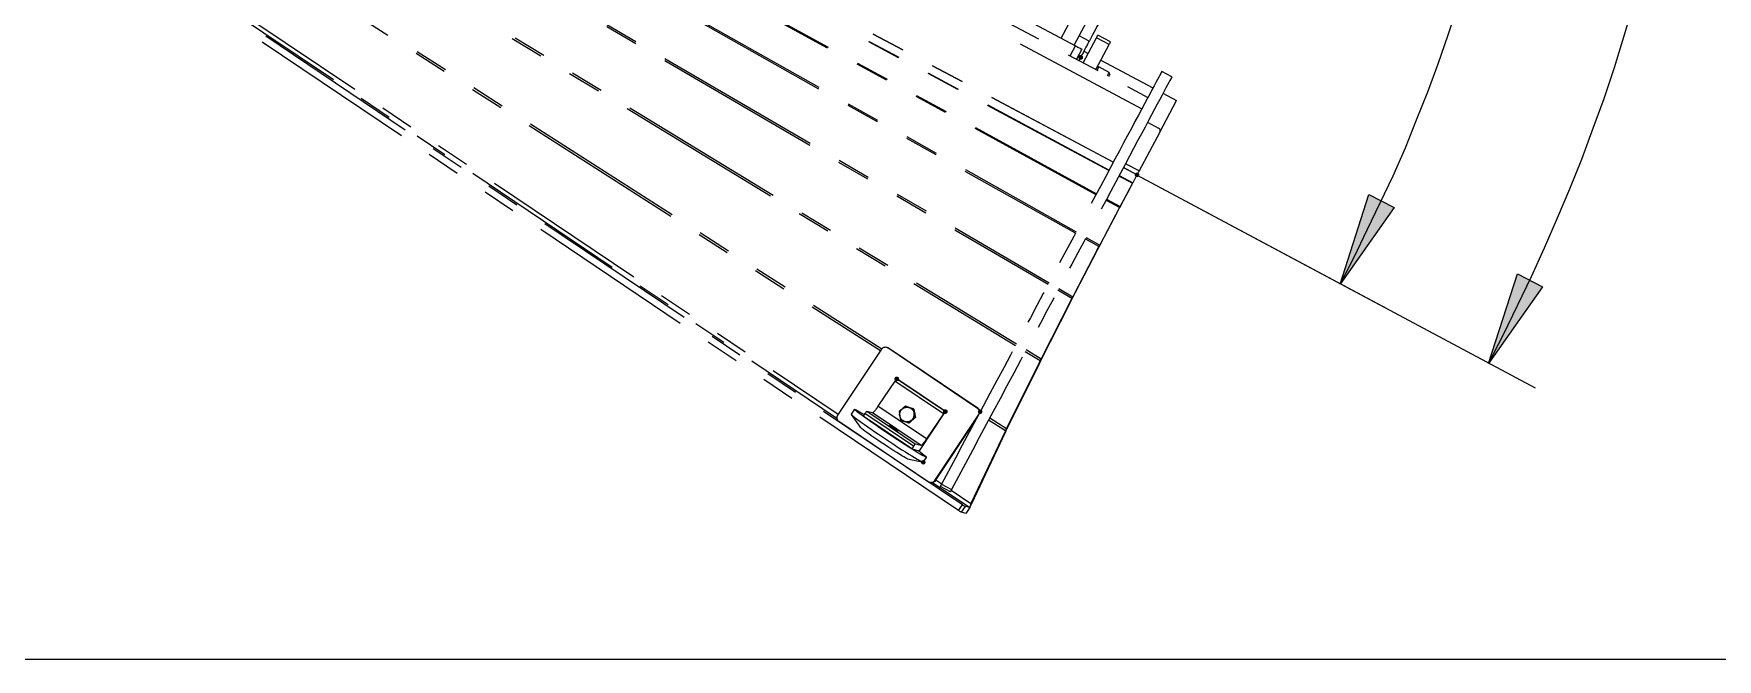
# Model space of a CAD drawing. Header units: millimetres. Extents: x 3 to 592, y 5 to 207.
# Drawn here: x 96.3 to 159.9, y 5.2 to 28.9 of the extents above; entities that cross this region are included whole.
import ezdxf

# ---------------------------------------------------------------- set-up
doc = ezdxf.new("R2010")
doc.units = ezdxf.units.MM

msp = doc.modelspace()

# ---------------------------------------------------------------- hatches: boundary and pattern name
h = msp.add_hatch(color=7)
h.paths.add_polyline_path([(61.630278, 108.549722), (65.122778, 109.078889), (65.122778, 107.985278)])
h.paths.add_polyline_path([(124.424722, 108.549722), (120.896944, 107.985278), (120.896944, 109.078889)])
h.paths.add_polyline_path([(29.633333, 49.918056), (30.268333, 46.425556), (29.21, 46.390278)])
h.paths.add_polyline_path([(37.076944, 20.214167), (35.030833, 23.106944), (35.983333, 23.600833)])
h.paths.add_polyline_path([(145.626667, 19.402778), (146.720278, 22.789444), (147.672778, 22.295556)])
h.paths.add_polyline_path([(153.211389, 49.741667), (153.67, 46.249167), (152.576389, 46.249167)])
h.paths.add_polyline_path([(28.539722, 76.164722), (27.834167, 72.672222), (26.811111, 73.060278)])
h.paths.add_polyline_path([(31.785278, 17.427222), (29.739167, 20.284722), (30.691667, 20.778611)])
h.paths.add_polyline_path([(151.235833, 16.404167), (152.329444, 19.790833), (153.281944, 19.296944)])
h.paths.add_polyline_path([(154.446111, 74.400833), (156.174722, 71.331667), (155.151667, 70.943611)])
h.paths.add_polyline_path([(173.813611, 128.164167), (177.341389, 128.693333), (177.341389, 127.599722)])
h.paths.add_polyline_path([(231.880833, 128.164167), (228.353056, 127.599722), (228.353056, 128.693333)])
h = msp.add_hatch(color=7)
h.dxf.hatch_style = 2
h.paths.add_polyline_path([(135.876368, 28.049681), (135.919597, 27.996146), (135.91251, 27.927703), (135.858975, 27.884474), (135.790531, 27.891561), (135.778184, 27.898264), (135.734955, 27.951799), (135.742042, 28.020242), (135.795577, 28.063471), (135.864021, 28.056384)])
h = msp.add_hatch(color=7)
h.dxf.hatch_style = 2
h.paths.add_polyline_path([(135.876368, 28.049681), (135.919597, 27.996146), (135.91251, 27.927703), (135.858975, 27.884474), (135.790531, 27.891561), (135.778184, 27.898264), (135.734955, 27.951799), (135.742042, 28.020242), (135.795577, 28.063471), (135.864021, 28.056384)])
h = msp.add_hatch(color=7)
h.dxf.hatch_style = 2
h.paths.add_polyline_path([(137.874903, 23.57872), (137.929368, 23.620771), (137.997641, 23.612193), (138.039693, 23.557729), (138.031115, 23.489456), (137.975239, 23.444935), (137.906966, 23.453513), (137.864915, 23.507977)])
h = msp.add_hatch(color=7)
h.dxf.hatch_style = 2
h.paths.add_polyline_path([(137.874903, 23.57872), (137.929368, 23.620771), (137.997641, 23.612193), (138.039693, 23.557729), (138.031115, 23.489456), (137.975239, 23.444935), (137.906966, 23.453513), (137.864915, 23.507977)])
h = msp.add_hatch(color=7)
h.dxf.hatch_style = 2
h.paths.add_polyline_path([(128.9023, 15.905052), (128.957527, 15.864007), (128.967754, 15.795961), (128.926709, 15.740734), (128.858664, 15.730507), (128.845964, 15.733682), (128.790737, 15.774727), (128.78051, 15.842773), (128.821555, 15.898), (128.8896, 15.908227)])
h = msp.add_hatch(color=7)
h.dxf.hatch_style = 2
h.paths.add_polyline_path([(128.9023, 15.905052), (128.957527, 15.864007), (128.967754, 15.795961), (128.926709, 15.740734), (128.858664, 15.730507), (128.845964, 15.733682), (128.790737, 15.774727), (128.78051, 15.842773), (128.821555, 15.898), (128.8896, 15.908227)])
h = msp.add_hatch(color=7)
h.dxf.hatch_style = 2
h.paths.add_polyline_path([(130.736639, 14.67107), (130.791866, 14.630025), (130.802093, 14.56198), (130.761048, 14.506753), (130.693002, 14.496526), (130.680302, 14.499701), (130.625075, 14.540746), (130.614848, 14.608791), (130.655893, 14.664018), (130.723939, 14.674245)])
h = msp.add_hatch(color=7)
h.dxf.hatch_style = 2
h.paths.add_polyline_path([(130.736639, 14.67107), (130.791866, 14.630025), (130.802093, 14.56198), (130.761048, 14.506753), (130.693002, 14.496526), (130.680302, 14.499701), (130.625075, 14.540746), (130.614848, 14.608791), (130.655893, 14.664018), (130.723939, 14.674245)])
h = msp.add_hatch(color=7)
h.dxf.hatch_style = 2
h.paths.add_polyline_path([(131.962274, 14.515002), (131.936035, 14.578612), (131.962274, 14.642222), (132.025884, 14.668462), (132.089494, 14.642222), (132.116086, 14.578259), (132.089847, 14.514649), (132.026237, 14.48841)])
h = msp.add_hatch(color=7)
h.dxf.hatch_style = 2
h.paths.add_polyline_path([(131.962274, 14.515002), (131.936035, 14.578612), (131.962274, 14.642222), (132.025884, 14.668462), (132.089494, 14.642222), (132.116086, 14.578259), (132.089847, 14.514649), (132.026237, 14.48841)])
h = msp.add_hatch(color=7)
h.dxf.hatch_style = 2
h.paths.add_polyline_path([(129.92929, 12.597906), (129.862609, 12.580926), (129.803349, 12.615898), (129.786369, 12.682579), (129.82134, 12.741839), (129.889433, 12.759877), (129.948693, 12.724906), (129.965673, 12.658224)])
h = msp.add_hatch(color=7)
h.dxf.hatch_style = 2
h.paths.add_polyline_path([(129.92929, 12.597906), (129.862609, 12.580926), (129.803349, 12.615898), (129.786369, 12.682579), (129.82134, 12.741839), (129.889433, 12.759877), (129.948693, 12.724906), (129.965673, 12.658224)])

# ---------------------------------------------------------------- linework, layer by layer
at = {"color": 7, "lineweight": 0}
for points in [[(151.235833, 16.404167), (151.800278, 17.497778), (152.329444, 18.591389), (152.858611, 19.685), (153.3525, 20.778611), (153.846389, 21.9075), (154.305, 23.001111), (154.763611, 24.13), (155.186944, 25.294167), (155.610278, 26.423056), (155.998333, 27.587222), (156.351111, 28.751389), (156.703889, 29.915556), (157.021389, 31.079722), (157.303611, 32.243889), (157.585833, 33.443333), (157.868056, 34.6075), (158.115, 35.806944), (158.326667, 37.006389), (158.538333, 38.205833), (158.714722, 39.405278), (158.855833, 40.604722), (158.996944, 41.804167), (159.102778, 43.038889)], [(135.088454, 28.698649), (137.978056, 34.114846)], [(135.088454, 28.698649), (137.978056, 34.114846)], [(135.578603, 28.43717), (138.547934, 34.003297)], [(135.578603, 28.43717), (138.547934, 34.003297)], [(109.635632, 28.804376), (104.288078, 32.228724)], [(109.635632, 28.804376), (104.288078, 32.228724)], [(145.626667, 19.402778), (146.155833, 20.425833), (146.649722, 21.448889), (147.143611, 22.471944), (147.6375, 23.495), (148.096111, 24.553333), (148.519444, 25.611667), (148.942778, 26.67), (149.330833, 27.728333), (149.718889, 28.821944), (150.071667, 29.880278), (150.424444, 30.973889), (150.741944, 32.0675)], [(126.260176, 28.327441), (120.688207, 31.373038)], [(126.260176, 28.327441), (120.688207, 31.373038)], [(120.707981, 31.409875), (126.27995, 28.364278)], [(120.707981, 31.409875), (126.27995, 28.364278)], [(102.314901, 30.680072), (107.583652, 27.135674)], [(102.314901, 30.680072), (107.583652, 27.135674)], [(131.461228, 30.633705), (135.627533, 28.410852)], [(131.461228, 30.633705), (135.627533, 28.410852)], [(103.127929, 30.313509), (108.396711, 26.769156)], [(103.127929, 30.313509), (108.396711, 26.769156)], [(120.39937, 29.958143), (125.933768, 26.844794)], [(120.39937, 29.958143), (125.933768, 26.844794)], [(125.92913, 26.778138), (120.394731, 29.891484)], [(125.92913, 26.778138), (120.394731, 29.891484)], [(136.637959, 29.508168), (136.570579, 29.382226), (136.504257, 29.257696), (136.440051, 29.137398), (136.379726, 29.023804), (136.323634, 28.919029), (136.273893, 28.825543), (136.230854, 28.745109), (136.195576, 28.67914), (136.169118, 28.629046), (136.151479, 28.596237)], [(136.637959, 29.508168), (136.570579, 29.382226), (136.504257, 29.257696), (136.440051, 29.137398), (136.379726, 29.023804), (136.323634, 28.919029), (136.273893, 28.825543), (136.230854, 28.745109), (136.195576, 28.67914), (136.169118, 28.629046), (136.151479, 28.596237)], [(110.299918, 25.226857), (105.031161, 28.771247)], [(110.299918, 25.226857), (105.031161, 28.771247)], [(115.42704, 28.017201), (114.343016, 28.67886)], [(115.42704, 28.017201), (114.343016, 28.67886)], [(114.447894, 28.717086), (115.531915, 28.055423)], [(114.447894, 28.717086), (115.531915, 28.055423)], [(119.01127, 28.488664), (117.914626, 29.12919)], [(119.01127, 28.488664), (117.914626, 29.12919)], [(117.91969, 29.213958), (119.016332, 28.573429)], [(117.91969, 29.213958), (119.016332, 28.573429)], [(129.100287, 28.253836), (127.97977, 28.851617)], [(129.100287, 28.253836), (127.97977, 28.851617)], [(127.98113, 28.853846), (129.101647, 28.256065)], [(127.98113, 28.853846), (129.101647, 28.256065)], [(133.106977, 29.267755), (134.227501, 28.669988)], [(133.106977, 29.267755), (134.227501, 28.669988)], [(136.148057, 28.589852), (135.768115, 28.792346)], [(136.148057, 28.589852), (135.768115, 28.792346)], [(135.915118, 27.769644), (136.418532, 28.712971)], [(135.915118, 27.769644), (136.418532, 28.712971)], [(136.896369, 28.45816), (136.418355, 28.713218)], [(136.896369, 28.45816), (136.418355, 28.713218)], [(136.418461, 28.713148), (136.445272, 28.763595), (136.463264, 28.797109), (136.472083, 28.813689)], [(136.418461, 28.713148), (136.445272, 28.763595), (136.463264, 28.797109), (136.472083, 28.813689)], [(136.950873, 28.56036), (136.472859, 28.815418)], [(136.950873, 28.56036), (136.472859, 28.815418)], [(110.15355, 25.0075), (104.884793, 28.55189)], [(110.15355, 25.0075), (104.884793, 28.55189)], [(111.774654, 27.434637), (110.705143, 28.119506)], [(111.774654, 27.434637), (110.705143, 28.119506)], [(110.753843, 28.200343), (111.823355, 27.515477)], [(110.753843, 28.200343), (111.823355, 27.515477)], [(128.942777, 27.958511), (127.823801, 28.559172)], [(128.942777, 27.958511), (127.823801, 28.559172)], [(127.833798, 28.577914), (128.952773, 27.977253)], [(127.833798, 28.577914), (128.952773, 27.977253)], [(133.541885, 28.484668), (138.137194, 26.03313)], [(133.541885, 28.484668), (138.137194, 26.03313)], [(135.348025, 28.07222), (136.468549, 27.474453)], [(135.348025, 28.07222), (136.468549, 27.474453)], [(135.424968, 28.031122), (135.627463, 28.411064)], [(135.424968, 28.031122), (135.627463, 28.411064)], [(135.627604, 28.410994), (135.675582, 28.385594), (135.721443, 28.360899), (135.763776, 28.338321), (135.800818, 28.318566), (135.831509, 28.302338), (135.854087, 28.290344), (135.867846, 28.282935)], [(135.627604, 28.410994), (135.675582, 28.385594), (135.721443, 28.360899), (135.763776, 28.338321), (135.800818, 28.318566), (135.831509, 28.302338), (135.854087, 28.290344), (135.867846, 28.282935)], [(135.872714, 28.280254), (135.670219, 27.900312)], [(135.872714, 28.280254), (135.670219, 27.900312)], [(136.148057, 28.589852), (136.141707, 28.577505), (136.125479, 28.547871), (136.100432, 28.500246), (136.06586, 28.436041), (136.022821, 28.355255), (135.972021, 28.259652), (135.91346, 28.149938), (135.847843, 28.027524), (135.776582, 27.893821), (135.755768, 27.854663)], [(136.148057, 28.589852), (136.141707, 28.577505), (136.125479, 28.547871), (136.100432, 28.500246), (136.06586, 28.436041), (136.022821, 28.355255), (135.972021, 28.259652), (135.91346, 28.149938), (135.847843, 28.027524), (135.776582, 27.893821), (135.755768, 27.854663)], [(135.945421, 28.209981), (136.104877, 28.124961)], [(135.945421, 28.209981), (136.104877, 28.124961)], [(136.393026, 27.514656), (136.89644, 28.457984)], [(136.393026, 27.514656), (136.89644, 28.457984)], [(136.950873, 28.56036), (136.941348, 28.542368), (136.923357, 28.508854), (136.896193, 28.458054)], [(136.950873, 28.56036), (136.941348, 28.542368), (136.923357, 28.508854), (136.896193, 28.458054)], [(116.615936, 27.393759), (117.699957, 26.732095)], [(116.615936, 27.393759), (117.699957, 26.732095)], [(125.591128, 24.645506), (120.107913, 27.848138)], [(125.591128, 24.645506), (120.107913, 27.848138)], [(120.112973, 27.932899), (125.596179, 24.730252)], [(120.112973, 27.932899), (125.596179, 24.730252)], [(128.488964, 27.109203), (127.37457, 27.718322)], [(128.488964, 27.109203), (127.37457, 27.718322)], [(127.394344, 27.755158), (128.508737, 27.146039)], [(127.394344, 27.755158), (128.508737, 27.146039)], [(130.071749, 27.376593), (131.190725, 26.775932)], [(130.071749, 27.376593), (131.190725, 26.775932)], [(131.34132, 27.058274), (130.220803, 27.656055)], [(131.34132, 27.058274), (130.220803, 27.656055)], [(130.222163, 27.658284), (131.34268, 27.060503)], [(130.222163, 27.658284), (131.34268, 27.060503)], [(135.76808, 27.848066), (135.792069, 27.893222), (135.814999, 27.935908), (135.828758, 27.962013)], [(135.76808, 27.848066), (135.792069, 27.893222), (135.814999, 27.935908), (135.828758, 27.962013)], [(138.888929, 27.442477), (138.870584, 27.407905), (138.847654, 27.364866), (138.815198, 27.304541), (138.773923, 27.227283), (138.723829, 27.132739), (138.664209, 27.021614), (138.596123, 26.893555), (138.518865, 26.748916), (138.43314, 26.58805), (138.338595, 26.410955), (138.235584, 26.217633), (138.124106, 26.008789), (138.004162, 25.784069), (137.876456, 25.544533), (137.740637, 25.289828), (137.597056, 25.020658), (137.445715, 24.737377), (137.287318, 24.439986), (137.121159, 24.129189), (136.948298, 23.804986), (136.768734, 23.468083), (136.582467, 23.118833), (136.389498, 22.757589), (136.222497, 22.444351)], [(138.888929, 27.442477), (138.870584, 27.407905), (138.847654, 27.364866), (138.815198, 27.304541), (138.773923, 27.227283), (138.723829, 27.132739), (138.664209, 27.021614), (138.596123, 26.893555), (138.518865, 26.748916), (138.43314, 26.58805), (138.338595, 26.410955), (138.235584, 26.217633), (138.124106, 26.008789), (138.004162, 25.784069), (137.876456, 25.544533), (137.740637, 25.289828), (137.597056, 25.020658), (137.445715, 24.737377), (137.287318, 24.439986), (137.121159, 24.129189), (136.948298, 23.804986), (136.768734, 23.468083), (136.582467, 23.118833), (136.389498, 22.757589), (136.222497, 22.444351)], [(136.507432, 27.61107), (136.43229, 27.588139)], [(136.507432, 27.61107), (136.43229, 27.588139)], [(136.507432, 27.61107), (136.488734, 27.576145), (136.466157, 27.533459), (136.442168, 27.488656)], [(136.507432, 27.61107), (136.488734, 27.576145), (136.466157, 27.533459), (136.442168, 27.488656)], [(136.899544, 27.401873), (136.507255, 27.61107)], [(136.899544, 27.401873), (136.507255, 27.61107)], [(136.582609, 27.870044), (138.555695, 26.817355)], [(136.582609, 27.870044), (138.555695, 26.817355)], [(136.834174, 27.279318), (136.858163, 27.324473), (136.881094, 27.367159), (136.894852, 27.393265)], [(136.834174, 27.279318), (136.858163, 27.324473), (136.881094, 27.367159), (136.894852, 27.393265)], [(136.922439, 27.326696), (136.899509, 27.401838)], [(136.922439, 27.326696), (136.899509, 27.401838)], [(139.2688, 27.239807), (138.888858, 27.442301)], [(139.2688, 27.239807), (138.888858, 27.442301)], [(113.913676, 26.064897), (112.844165, 26.749767)], [(113.913676, 26.064897), (112.844165, 26.749767)], [(112.892868, 26.83061), (113.962381, 26.145743)], [(112.892868, 26.83061), (113.962381, 26.145743)], [(117.595087, 26.693883), (116.511063, 27.355542)], [(117.595087, 26.693883), (116.511063, 27.355542)], [(131.180729, 26.757191), (130.061753, 27.357851)], [(131.180729, 26.757191), (130.061753, 27.357851)], [(139.2688, 27.239807), (139.250455, 27.205234), (139.227525, 27.162196), (139.195069, 27.101871), (139.153794, 27.024612), (139.1037, 26.930068), (139.04408, 26.818943), (138.975994, 26.690884), (138.898736, 26.546246), (138.813011, 26.385379), (138.718466, 26.208284), (138.615455, 26.014962), (138.503977, 25.806118), (138.384033, 25.581398), (138.256328, 25.341862), (138.120508, 25.087157), (137.976927, 24.817987), (137.825586, 24.534707), (137.667189, 24.237315), (137.50103, 23.926518), (137.328169, 23.602315), (137.148605, 23.265412), (136.962339, 22.916162), (136.769369, 22.554918), (136.602368, 22.24168)], [(139.2688, 27.239807), (139.250455, 27.205234), (139.227525, 27.162196), (139.195069, 27.101871), (139.153794, 27.024612), (139.1037, 26.930068), (139.04408, 26.818943), (138.975994, 26.690884), (138.898736, 26.546246), (138.813011, 26.385379), (138.718466, 26.208284), (138.615455, 26.014962), (138.503977, 25.806118), (138.384033, 25.581398), (138.256328, 25.341862), (138.120508, 25.087157), (137.976927, 24.817987), (137.825586, 24.534707), (137.667189, 24.237315), (137.50103, 23.926518), (137.328169, 23.602315), (137.148605, 23.265412), (136.962339, 22.916162), (136.769369, 22.554918), (136.602368, 22.24168)], [(136.922439, 27.326696), (136.912209, 27.307293), (136.893864, 27.273426), (136.883281, 27.253318)], [(136.922439, 27.326696), (136.912209, 27.307293), (136.893864, 27.273426), (136.883281, 27.253318)], [(137.589073, 26.876686), (138.366006, 26.462214)], [(137.589073, 26.876686), (138.366006, 26.462214)], [(108.637403, 26.426794), (109.691153, 25.717914)], [(108.637403, 26.426794), (109.691153, 25.717914)], [(128.142889, 25.532799), (127.036009, 26.155468)], [(128.142889, 25.532799), (127.036009, 26.155468)], [(127.040647, 26.222124), (128.147527, 25.599454)], [(127.040647, 26.222124), (128.147527, 25.599454)], [(130.717752, 25.890964), (129.603358, 26.500083)], [(130.717752, 25.890964), (129.603358, 26.500083)], [(129.623131, 26.53692), (130.737525, 25.9278)], [(129.623131, 26.53692), (130.737525, 25.9278)], [(136.888749, 23.693155), (132.299705, 26.15653)], [(136.888749, 23.693155), (132.299705, 26.15653)], [(132.309701, 26.175272), (136.898698, 23.711923)], [(132.309701, 26.175272), (136.898698, 23.711923)], [(137.057201, 24.008927), (132.461837, 26.460493)], [(137.057201, 24.008927), (132.461837, 26.460493)], [(132.463197, 26.462722), (137.058506, 24.011184)], [(132.463197, 26.462722), (137.058506, 24.011184)], [(138.815974, 25.151644), (139.450269, 26.340153)], [(138.815974, 25.151644), (139.450269, 26.340153)], [(138.935425, 26.614861), (139.450127, 26.3404)], [(138.935425, 26.614861), (139.450127, 26.3404)], [(109.450468, 26.060285), (110.504224, 25.351415)], [(109.450468, 26.060285), (110.504224, 25.351415)], [(115.031894, 25.460877), (120.379458, 22.036544)], [(115.031894, 25.460877), (120.379458, 22.036544)], [(124.099228, 22.723928), (118.67911, 26.032223)], [(124.099228, 22.723928), (118.67911, 26.032223)], [(118.783977, 26.070432), (124.204082, 22.762113)], [(118.783977, 26.070432), (124.204082, 22.762113)], [(138.353588, 25.524248), (138.770219, 25.301998)], [(138.353588, 25.524248), (138.770219, 25.301998)], [(110.744903, 25.009034), (111.798653, 24.300155)], [(110.744903, 25.009034), (111.798653, 24.300155)], [(120.330741, 21.955679), (114.983186, 25.380027)], [(120.330741, 21.955679), (114.983186, 25.380027)], [(130.356649, 24.28746), (129.249769, 24.910129)], [(130.356649, 24.28746), (129.249769, 24.910129)], [(129.254407, 24.976785), (130.361286, 24.354115)], [(129.254407, 24.976785), (130.361286, 24.354115)], [(136.403327, 22.783271), (131.832145, 25.281845)], [(136.403327, 22.783271), (131.832145, 25.281845)], [(131.851919, 25.318681), (136.423047, 22.820136)], [(131.851919, 25.318681), (136.423047, 22.820136)], [(138.815974, 25.151644), (138.031396, 23.681267)], [(138.815974, 25.151644), (138.031396, 23.681267)], [(138.815974, 25.151644), (138.824441, 25.171753), (138.828674, 25.193272), (138.828674, 25.214792), (138.824088, 25.236311), (138.815974, 25.256419), (138.803627, 25.274411), (138.788457, 25.289933), (138.770113, 25.301928)], [(138.815974, 25.151644), (138.824441, 25.171753), (138.828674, 25.193272), (138.828674, 25.214792), (138.824088, 25.236311), (138.815974, 25.256419), (138.803627, 25.274411), (138.788457, 25.289933), (138.770113, 25.301928)], [(112.261053, 23.589744), (111.207302, 24.298622)], [(112.261053, 23.589744), (111.207302, 24.298622)], [(112.40742, 23.809101), (111.353669, 24.517979)], [(112.40742, 23.809101), (111.353669, 24.517979)], [(111.557981, 24.642544), (112.611737, 23.933674)], [(111.557981, 24.642544), (112.611737, 23.933674)], [(112.852403, 23.591275), (118.121155, 20.046876)], [(112.852403, 23.591275), (118.121155, 20.046876)], [(127.784414, 23.364453), (126.687771, 24.00498)], [(127.784414, 23.364453), (126.687771, 24.00498)], [(126.69282, 24.089723), (127.789462, 23.449193)], [(126.69282, 24.089723), (127.789462, 23.449193)], [(135.624782, 21.3239), (131.463529, 23.664791)], [(135.624782, 21.3239), (131.463529, 23.664791)], [(131.468166, 23.731445), (135.653145, 21.377204)], [(131.468166, 23.731445), (135.653145, 21.377204)], [(137.951739, 23.531724), (137.437036, 23.806185)], [(137.951739, 23.531724), (137.437036, 23.806185)], [(137.438377, 23.808655), (137.95308, 23.534194)], [(137.438377, 23.808655), (137.95308, 23.534194)], [(138.031502, 23.681161), (137.516799, 23.955622)], [(138.031502, 23.681161), (137.516799, 23.955622)], [(138.031502, 23.681161), (138.016333, 23.652586), (138.001516, 23.624716), (137.987758, 23.599316), (137.976116, 23.577091), (137.966238, 23.558747), (137.959183, 23.545341), (137.953186, 23.534053)], [(138.031502, 23.681161), (138.016333, 23.652586), (138.001516, 23.624716), (137.987758, 23.599316), (137.976116, 23.577091), (137.966238, 23.558747), (137.959183, 23.545341), (137.953186, 23.534053)], [(114.514923, 22.391345), (113.461172, 23.100223)], [(114.514923, 22.391345), (113.461172, 23.100223)], [(113.665493, 23.224803), (118.934275, 19.68045)], [(113.665493, 23.224803), (118.934275, 19.68045)], [(137.665425, 22.993562), (137.233272, 22.180409)], [(137.665425, 22.993562), (137.233272, 22.180409)], [(137.781489, 23.213942), (137.268197, 23.489461)], [(137.781489, 23.213942), (137.268197, 23.489461)], [(137.278181, 23.508476), (137.792178, 23.232604)], [(137.278181, 23.508476), (137.792178, 23.232604)], [(137.781489, 23.213942), (137.313705, 22.333409)], [(137.781489, 23.213942), (137.313705, 22.333409)], [(137.781489, 23.213942), (137.665425, 22.993456)], [(137.781489, 23.213942), (137.665425, 22.993456)], [(137.71813, 23.093645), (137.730477, 23.116928)], [(137.71813, 23.093645), (137.730477, 23.116928)], [(137.730442, 23.116893), (137.792178, 23.232604)], [(137.730442, 23.116893), (137.792178, 23.232604)], [(137.792178, 23.232569), (137.781594, 23.213871)], [(137.792178, 23.232569), (137.781594, 23.213871)], [(137.951739, 23.531724), (137.792284, 23.232569)], [(137.951739, 23.531724), (137.792284, 23.232569)], [(137.936111, 23.530278), (147.390556, 18.485556)], [(137.936111, 23.530278), (152.999722, 15.486944)], [(114.368556, 22.171988), (113.314804, 22.880866)], [(114.368556, 22.171988), (113.314804, 22.880866)], [(129.9777, 22.083401), (128.881057, 22.723927)], [(129.9777, 22.083401), (128.881057, 22.723927)], [(128.886103, 22.808664), (129.982744, 22.168135)], [(128.886103, 22.808664), (129.982744, 22.168135)], [(137.292927, 22.297037), (136.544332, 20.875696)], [(137.292927, 22.297037), (136.544332, 20.875696)], [(137.292927, 22.297037), (136.781046, 22.57679)], [(137.292927, 22.297037), (136.781046, 22.57679)], [(136.800872, 22.613726), (137.313811, 22.333267)], [(136.800872, 22.613726), (137.313811, 22.333267)], [(137.292927, 22.297037), (137.191327, 22.098071)], [(137.292927, 22.297037), (137.191327, 22.098071)], [(137.253027, 22.218191), (137.313705, 22.33355)], [(137.253027, 22.218191), (137.313705, 22.33355)], [(137.313705, 22.333444), (137.292891, 22.297108)], [(137.313705, 22.333444), (137.292891, 22.297108)], [(120.837432, 18.138077), (115.568675, 21.682467)], [(120.837432, 18.138077), (115.568675, 21.682467)], [(126.267275, 21.400609), (125.183252, 22.062268)], [(126.267275, 21.400609), (125.183252, 22.062268)], [(125.288102, 22.100449), (126.372123, 21.438786)], [(125.288102, 22.100449), (126.372123, 21.438786)], [(137.191256, 22.098035), (136.46277, 20.714441)], [(137.191256, 22.098035), (136.46277, 20.714441)], [(137.225864, 22.165769), (137.253027, 22.218332)], [(137.225864, 22.165769), (137.253027, 22.218332)], [(120.691064, 17.91872), (115.422307, 21.46311)], [(120.691064, 17.91872), (115.422307, 21.46311)], [(122.469763, 20.58594), (121.400252, 21.270809)], [(122.469763, 20.58594), (121.400252, 21.270809)], [(121.448971, 21.351677), (122.518484, 20.666811)], [(121.448971, 21.351677), (122.518484, 20.666811)], [(134.592131, 19.388208), (131.074343, 21.442874)], [(134.592131, 19.388208), (131.074343, 21.442874)], [(131.079385, 21.527605), (134.627761, 19.455059)], [(131.079385, 21.527605), (134.627761, 19.455059)], [(135.624705, 21.32384), (135.560117, 21.202897), (135.339631, 20.789089), (135.113854, 20.366108), (135.026983, 20.203292)], [(135.624705, 21.32384), (135.560117, 21.202897), (135.339631, 20.789089), (135.113854, 20.366108), (135.026983, 20.203292)], [(136.004576, 21.121169), (135.939989, 21.000226), (135.719502, 20.586418), (135.493725, 20.163437), (135.406854, 20.000621)], [(136.004576, 21.121169), (135.939989, 21.000226), (135.719502, 20.586418), (135.493725, 20.163437), (135.406854, 20.000621)], [(136.514699, 20.823308), (135.999996, 21.112939)], [(136.514699, 20.823308), (135.999996, 21.112939)], [(136.028536, 21.165996), (136.544297, 20.87566)], [(136.028536, 21.165996), (136.544297, 20.87566)], [(128.435323, 20.077291), (127.351299, 20.73895)], [(128.435323, 20.077291), (127.351299, 20.73895)], [(127.456144, 20.777122), (128.540165, 20.115458)], [(127.456144, 20.777122), (128.540165, 20.115458)], [(136.433736, 20.655104), (135.457248, 18.774798)], [(136.433736, 20.655104), (135.457248, 18.774798)], [(136.514699, 20.823308), (135.530449, 18.927833)], [(136.514699, 20.823308), (135.530449, 18.927833)], [(136.514699, 20.823308), (136.433913, 20.655033)], [(136.514699, 20.823308), (136.433913, 20.655033)], [(136.453069, 20.69525), (136.485171, 20.759455)], [(136.453069, 20.69525), (136.485171, 20.759455)], [(136.48503, 20.759491), (136.544297, 20.875907)], [(136.48503, 20.759491), (136.544297, 20.875907)], [(136.544438, 20.875766), (136.514805, 20.823202)], [(136.544438, 20.875766), (136.514805, 20.823202)], [(124.608784, 19.2162), (123.539273, 19.90107)], [(124.608784, 19.2162), (123.539273, 19.90107)], [(123.587997, 19.981944), (124.65751, 19.297077)], [(123.587997, 19.981944), (124.65751, 19.297077)], [(119.174905, 19.337997), (120.228655, 18.629117)], [(119.174905, 19.337997), (120.228655, 18.629117)], [(133.357091, 17.073174), (129.519346, 19.415632)], [(133.357091, 17.073174), (129.519346, 19.415632)], [(129.624186, 19.453794), (133.398189, 17.150221)], [(129.624186, 19.453794), (133.398189, 17.150221)], [(135.493372, 18.861793), (134.964205, 19.170826)], [(135.493372, 18.861793), (134.964205, 19.170826)], [(134.999871, 19.237748), (135.530449, 18.928009)], [(134.999871, 19.237748), (135.530449, 18.928009)], [(119.988032, 18.97158), (121.041788, 18.262709)], [(119.988032, 18.97158), (121.041788, 18.262709)], [(128.259381, 16.878512), (125.678295, 18.531331)], [(128.259381, 16.878512), (125.678295, 18.531331)], [(125.727022, 18.612211), (128.312404, 16.956652)], [(125.727022, 18.612211), (128.312404, 16.956652)], [(134.429213, 19.082769), (134.41112, 19.048836), (134.168762, 18.594811), (133.923581, 18.134789), (133.831432, 17.962253)], [(134.429213, 19.082769), (134.41112, 19.048836), (134.168762, 18.594811), (133.923581, 18.134789), (133.831432, 17.962253)], [(134.809084, 18.880098), (134.790991, 18.846165), (134.548986, 18.39214), (134.303452, 17.932118), (134.211303, 17.759582)], [(134.809084, 18.880098), (134.790991, 18.846165), (134.548986, 18.39214), (134.303452, 17.932118), (134.211303, 17.759582)], [(135.438339, 18.732182), (134.277347, 16.450416)], [(135.438339, 18.732182), (134.277347, 16.450416)], [(135.493372, 18.861793), (134.33238, 16.580026)], [(135.493372, 18.861793), (134.33238, 16.580026)], [(135.493372, 18.861793), (135.438339, 18.732324)], [(135.493372, 18.861793), (135.438339, 18.732324)], [(135.44677, 18.751973), (135.471464, 18.805243)], [(135.44677, 18.751973), (135.471464, 18.805243)], [(135.471288, 18.805066), (135.530555, 18.927833)], [(135.471288, 18.805066), (135.530555, 18.927833)], [(135.530414, 18.927904), (135.493372, 18.861934)], [(135.530414, 18.927904), (135.493372, 18.861934)], [(121.282405, 17.920237), (122.336156, 17.211358)], [(121.282405, 17.920237), (122.336156, 17.211358)], [(122.798567, 16.500964), (121.744816, 17.209842)], [(122.798567, 16.500964), (121.744816, 17.209842)], [(122.944935, 16.720322), (121.891183, 17.429199)], [(122.944935, 16.720322), (121.891183, 17.429199)], [(122.095544, 17.553839), (123.149301, 16.844968)], [(122.095544, 17.553839), (123.149301, 16.844968)], [(128.302244, 16.942788), (126.638544, 14.449002)], [(128.302244, 16.942788), (126.638544, 14.449002)], [(128.53222, 16.988755), (128.503645, 17.004277), (128.4726, 17.013802), (128.440145, 17.016977), (128.408042, 17.013449), (128.376645, 17.004277), (128.34807, 16.988755), (128.323023, 16.967941), (128.302209, 16.942894)], [(128.53222, 16.988755), (128.503645, 17.004277), (128.4726, 17.013802), (128.440145, 17.016977), (128.408042, 17.013449), (128.376645, 17.004277), (128.34807, 16.988755), (128.323023, 16.967941), (128.302209, 16.942894)], [(128.506538, 17.005582), (128.478668, 17.012285)], [(128.506538, 17.005582), (128.478668, 17.012285)], [(128.506538, 17.005582), (128.531232, 16.997468), (128.559807, 16.981946)], [(128.506538, 17.005582), (128.531232, 16.997468), (128.559807, 16.981946)], [(128.559983, 16.982087), (128.532114, 16.98879)], [(128.559983, 16.982087), (128.532114, 16.98879)], [(131.925766, 14.705894), (128.532396, 16.988719)], [(131.925766, 14.705894), (128.532396, 16.988719)], [(131.953494, 14.699227), (128.560124, 16.982052)], [(131.953494, 14.699227), (128.560124, 16.982052)], [(133.233598, 16.841764), (133.170048, 16.722619), (132.913931, 16.242841), (132.656404, 15.759889), (132.397112, 15.273761), (132.136762, 14.785869), (131.875354, 14.295861), (131.613592, 13.805147), (131.351479, 13.31408), (131.089718, 12.823014), (130.827956, 12.332652), (130.567254, 11.843703)], [(133.233598, 16.841764), (133.170048, 16.722619), (132.913931, 16.242841), (132.656404, 15.759889), (132.397112, 15.273761), (132.136762, 14.785869), (131.875354, 14.295861), (131.613592, 13.805147), (131.351479, 13.31408), (131.089718, 12.823014), (130.827956, 12.332652), (130.567254, 11.843703)], [(133.613469, 16.639093), (133.549919, 16.519948), (133.293803, 16.040171), (133.036275, 15.557218), (132.776983, 15.07109), (132.516633, 14.583198), (132.255225, 14.09319), (131.993464, 13.602476), (131.73135, 13.111409), (131.469589, 12.620343), (131.207828, 12.129982), (130.947125, 11.641032)], [(133.613469, 16.639093), (133.549919, 16.519948), (133.293803, 16.040171), (133.036275, 15.557218), (132.776983, 15.07109), (132.516633, 14.583198), (132.255225, 14.09319), (131.993464, 13.602476), (131.73135, 13.111409), (131.469589, 12.620343), (131.207828, 12.129982), (130.947125, 11.641032)], [(134.290364, 16.503509), (133.725214, 16.848526)], [(134.290364, 16.503509), (133.725214, 16.848526)], [(133.766384, 16.925643), (134.332592, 16.579921)], [(133.766384, 16.925643), (134.332592, 16.579921)], [(134.277523, 16.450451), (134.332557, 16.579921)], [(134.277523, 16.450451), (134.332557, 16.579921)], [(134.332557, 16.580062), (134.290223, 16.503509)], [(134.332557, 16.580062), (134.290223, 16.503509)], [(123.389906, 16.502478), (126.611415, 14.335301)], [(123.389906, 16.502478), (126.611415, 14.335301)], [(125.052437, 15.302566), (123.998686, 16.011444)], [(125.052437, 15.302566), (123.998686, 16.011444)], [(124.203057, 16.136097), (126.660839, 14.482727)], [(124.203057, 16.136097), (126.660839, 14.482727)], [(134.265211, 16.418384), (132.998386, 13.854747)], [(134.265211, 16.418384), (132.998386, 13.854747)], [(134.290364, 16.503509), (133.023539, 13.939873)], [(134.290364, 16.503509), (133.023539, 13.939873)], [(134.272831, 16.43821), (134.26507, 16.418454)], [(134.272831, 16.43821), (134.26507, 16.418454)], [(134.290364, 16.503509), (134.265317, 16.418489)], [(134.290364, 16.503509), (134.265317, 16.418489)], [(134.272126, 16.43634), (134.287295, 16.473734)], [(134.272126, 16.43634), (134.287295, 16.473734)], [(124.90607, 15.083208), (123.852318, 15.792086)], [(124.90607, 15.083208), (123.852318, 15.792086)], [(128.801671, 15.740274), (128.163849, 14.784246)], [(128.801671, 15.740274), (128.163849, 14.784246)], [(130.63601, 14.506293), (128.801566, 15.740309)], [(130.63601, 14.506293), (128.801566, 15.740309)], [(128.867641, 15.820884), (128.852471, 15.808184), (128.834127, 15.785959), (128.823544, 15.771848), (128.812608, 15.756326), (128.801671, 15.740451)], [(128.867641, 15.820884), (128.852471, 15.808184), (128.834127, 15.785959), (128.823544, 15.771848), (128.812608, 15.756326), (128.801671, 15.740451)], [(130.701944, 14.586903), (128.8675, 15.820919)], [(130.701944, 14.586903), (128.8675, 15.820919)], [(130.714821, 14.583798), (128.880376, 15.817815)], [(130.714821, 14.583798), (128.880376, 15.817815)], [(127.273191, 14.674709), (127.150072, 14.489853)], [(127.273191, 14.674709), (127.150072, 14.489853)], [(129.998576, 12.854587), (129.983054, 12.857057), (129.950951, 12.870462), (129.902973, 12.894451), (129.839473, 12.929376), (129.761509, 12.974179), (129.67014, 13.028859), (129.565718, 13.092359), (129.450359, 13.163973), (129.325123, 13.242996), (129.19142, 13.328015), (129.051015, 13.418679), (128.90567, 13.513576), (128.756798, 13.611296), (128.606868, 13.711132), (128.456937, 13.811321), (128.309476, 13.911157), (128.165543, 14.009229), (128.027606, 14.104479), (127.897079, 14.195496), (127.775723, 14.281221), (127.664598, 14.360596), (127.565115, 14.432915), (127.478684, 14.496768), (127.406718, 14.552154), (127.349215, 14.598015), (127.307587, 14.633293), (127.281834, 14.65834), (127.272662, 14.672804), (127.304059, 14.667865), (127.344276, 14.649168), (127.400015, 14.619534), (127.47057, 14.579671), (127.55559, 14.529929), (127.645901, 14.475248)], [(129.998576, 12.854587), (129.983054, 12.857057), (129.950951, 12.870462), (129.902973, 12.894451), (129.839473, 12.929376), (129.761509, 12.974179), (129.67014, 13.028859), (129.565718, 13.092359), (129.450359, 13.163973), (129.325123, 13.242996), (129.19142, 13.328015), (129.051015, 13.418679), (128.90567, 13.513576), (128.756798, 13.611296), (128.606868, 13.711132), (128.456937, 13.811321), (128.309476, 13.911157), (128.165543, 14.009229), (128.027606, 14.104479), (127.897079, 14.195496), (127.775723, 14.281221), (127.664598, 14.360596), (127.565115, 14.432915), (127.478684, 14.496768), (127.406718, 14.552154), (127.349215, 14.598015), (127.307587, 14.633293), (127.281834, 14.65834), (127.272662, 14.672804), (127.304059, 14.667865), (127.344276, 14.649168), (127.400015, 14.619534), (127.47057, 14.579671), (127.55559, 14.529929), (127.645901, 14.475248)], [(128.163849, 14.784317), (128.130335, 14.734928), (128.096469, 14.687656), (128.064366, 14.644617), (128.034732, 14.60687), (128.008627, 14.576531), (127.98746, 14.554306), (127.971938, 14.541253)], [(128.163849, 14.784317), (128.130335, 14.734928), (128.096469, 14.687656), (128.064366, 14.644617), (128.034732, 14.60687), (128.008627, 14.576531), (127.98746, 14.554306), (127.971938, 14.541253)], [(129.998188, 13.550336), (128.163743, 14.784352)], [(129.998188, 13.550336), (128.163743, 14.784352)], [(129.076838, 14.682329), (128.982999, 14.598368), (128.95901, 14.576143)], [(129.076838, 14.682329), (128.982999, 14.598368), (128.95901, 14.576143)], [(128.986739, 14.419615), (128.982152, 14.455599), (128.982505, 14.491935), (128.987444, 14.527918), (128.996969, 14.563196), (129.010728, 14.59671), (129.029072, 14.628107), (129.051297, 14.656682), (129.076697, 14.682435)], [(128.986739, 14.419615), (128.982152, 14.455599), (128.982505, 14.491935), (128.987444, 14.527918), (128.996969, 14.563196), (129.010728, 14.59671), (129.029072, 14.628107), (129.051297, 14.656682), (129.076697, 14.682435)], [(129.199887, 14.787139), (129.105343, 14.707059), (129.076768, 14.682364)], [(129.199887, 14.787139), (129.105343, 14.707059), (129.076768, 14.682364)], [(129.076838, 14.682329), (129.105766, 14.704201), (129.137163, 14.722546), (129.170324, 14.736304), (129.205249, 14.745476), (129.241233, 14.750415), (129.277216, 14.750062), (129.313199, 14.745476), (129.348124, 14.735951)], [(129.076838, 14.682329), (129.105766, 14.704201), (129.137163, 14.722546), (129.170324, 14.736304), (129.205249, 14.745476), (129.241233, 14.750415), (129.277216, 14.750062), (129.313199, 14.745476), (129.348124, 14.735951)], [(129.217738, 14.782835), (129.199746, 14.787069)], [(129.217738, 14.782835), (129.199746, 14.787069)], [(129.348054, 14.735881), (129.33747, 14.739408), (129.199887, 14.787033)], [(129.348054, 14.735881), (129.33747, 14.739408), (129.199887, 14.787033)], [(129.217738, 14.782835), (129.368374, 14.730977)], [(129.217738, 14.782835), (129.368374, 14.730977)], [(129.501441, 14.683352), (129.347983, 14.735916)], [(129.501441, 14.683352), (129.347983, 14.735916)], [(129.348054, 14.735881), (129.381215, 14.721769), (129.412612, 14.703778), (129.441187, 14.681553), (129.466587, 14.6558), (129.488459, 14.626872), (129.506451, 14.595475), (129.519856, 14.561961), (129.529029, 14.526683)], [(129.348054, 14.735881), (129.381215, 14.721769), (129.412612, 14.703778), (129.441187, 14.681553), (129.466587, 14.6558), (129.488459, 14.626872), (129.506451, 14.595475), (129.519856, 14.561961), (129.529029, 14.526683)], [(129.368479, 14.730942), (129.519116, 14.679083)], [(129.368479, 14.730942), (129.519116, 14.679083)], [(129.519257, 14.679048), (129.501265, 14.683281)], [(129.519257, 14.679048), (129.501265, 14.683281)], [(129.52917, 14.526648), (129.527053, 14.537937), (129.5013, 14.683281)], [(129.52917, 14.526648), (129.527053, 14.537937), (129.5013, 14.683281)], [(129.519257, 14.679048), (129.549596, 14.521709)], [(129.519257, 14.679048), (129.549596, 14.521709)], [(131.986373, 14.503788), (131.995898, 14.534832), (131.999073, 14.567288), (131.995898, 14.599744), (131.986726, 14.631141), (131.971203, 14.660069), (131.950742, 14.685116), (131.925695, 14.70593)], [(131.986373, 14.503788), (131.995898, 14.534832), (131.999073, 14.567288), (131.995898, 14.599744), (131.986726, 14.631141), (131.971203, 14.660069), (131.950742, 14.685116), (131.925695, 14.70593)], [(131.925766, 14.705894), (131.953635, 14.699192)], [(131.925766, 14.705894), (131.953635, 14.699192)], [(131.953494, 14.699227), (131.978541, 14.678413), (131.999002, 14.653366), (132.014524, 14.624438), (132.023697, 14.593041), (132.025813, 14.578577)], [(131.953494, 14.699227), (131.978541, 14.678413), (131.999002, 14.653366), (132.014524, 14.624438), (132.023697, 14.593041), (132.025813, 14.578577)], [(131.208674, 10.843331), (125.959821, 14.37433)], [(131.208674, 10.843331), (125.959821, 14.37433)], [(131.355042, 11.062688), (126.106189, 14.593688)], [(131.355042, 11.062688), (126.106189, 14.593688)], [(126.638438, 14.448966), (126.622916, 14.420039), (126.613391, 14.388994), (126.610216, 14.356539), (126.613391, 14.32373), (126.622563, 14.292686), (126.638085, 14.263758), (126.658546, 14.238711), (126.683594, 14.217897)], [(126.638438, 14.448966), (126.622916, 14.420039), (126.613391, 14.388994), (126.610216, 14.356539), (126.613391, 14.32373), (126.622563, 14.292686), (126.638085, 14.263758), (126.658546, 14.238711), (126.683594, 14.217897)], [(126.683558, 14.217862), (130.076928, 11.935037)], [(126.683558, 14.217862), (130.076928, 11.935037)], [(127.149931, 14.489959), (127.15875, 14.473731), (127.18415, 14.448684), (127.226131, 14.413054), (127.283281, 14.367545), (127.3556, 14.312159), (127.442031, 14.247954), (127.541161, 14.175634), (127.652286, 14.096259), (127.773994, 14.010534), (127.904522, 13.919517), (128.042458, 13.82462), (128.186039, 13.726548), (128.333853, 13.626712), (128.483431, 13.526523), (128.633714, 13.426687), (128.782233, 13.328967), (128.927931, 13.23407), (129.068336, 13.143406), (129.202039, 13.058034), (129.327275, 12.979365), (129.442633, 12.907398), (129.546703, 12.843898), (129.638425, 12.78957), (129.716389, 12.744415), (129.779536, 12.709842), (129.827514, 12.685501), (129.859617, 12.672095), (129.875492, 12.669979)], [(127.149931, 14.489959), (127.15875, 14.473731), (127.18415, 14.448684), (127.226131, 14.413054), (127.283281, 14.367545), (127.3556, 14.312159), (127.442031, 14.247954), (127.541161, 14.175634), (127.652286, 14.096259), (127.773994, 14.010534), (127.904522, 13.919517), (128.042458, 13.82462), (128.186039, 13.726548), (128.333853, 13.626712), (128.483431, 13.526523), (128.633714, 13.426687), (128.782233, 13.328967), (128.927931, 13.23407), (129.068336, 13.143406), (129.202039, 13.058034), (129.327275, 12.979365), (129.442633, 12.907398), (129.546703, 12.843898), (129.638425, 12.78957), (129.716389, 12.744415), (129.779536, 12.709842), (129.827514, 12.685501), (129.859617, 12.672095), (129.875492, 12.669979)], [(127.152753, 14.481175), (127.490714, 13.991167)], [(127.152753, 14.481175), (127.490714, 13.991167)], [(129.436883, 13.17625), (127.602439, 14.410267)], [(129.436883, 13.17625), (127.602439, 14.410267)], [(127.670313, 14.511831), (127.60258, 14.410231)], [(127.670313, 14.511831), (127.60258, 14.410231)], [(129.504687, 13.27785), (127.670242, 14.511867)], [(129.504687, 13.27785), (127.670242, 14.511867)], [(127.736318, 14.592406), (127.721148, 14.579706), (127.702804, 14.557481), (127.692221, 14.54337), (127.681284, 14.527848), (127.670348, 14.511973)], [(127.736318, 14.592406), (127.721148, 14.579706), (127.702804, 14.557481), (127.692221, 14.54337), (127.681284, 14.527848), (127.670348, 14.511973)], [(129.570621, 13.358424), (127.736177, 14.592441)], [(129.570621, 13.358424), (127.736177, 14.592441)], [(127.962307, 14.538043), (127.736177, 14.592371)], [(127.962307, 14.538043), (127.736177, 14.592371)], [(129.796611, 13.304061), (127.962166, 14.538078)], [(129.796611, 13.304061), (127.962166, 14.538078)], [(128.959046, 14.576284), (128.986915, 14.419651)], [(128.959046, 14.576284), (128.986915, 14.419651)], [(128.986739, 14.419615), (128.988855, 14.408326), (129.019547, 14.261571)], [(128.986739, 14.419615), (128.988855, 14.408326), (129.019547, 14.261571)], [(129.167855, 14.210383), (129.134694, 14.224494), (129.103296, 14.242486), (129.074721, 14.264711), (129.049321, 14.290463), (129.027449, 14.319391), (129.009458, 14.350788), (128.996052, 14.384655), (128.98688, 14.41958)], [(129.167855, 14.210383), (129.134694, 14.224494), (129.103296, 14.242486), (129.074721, 14.264711), (129.049321, 14.290463), (129.027449, 14.319391), (129.009458, 14.350788), (128.996052, 14.384655), (128.98688, 14.41958)], [(129.019688, 14.261641), (129.167855, 14.210489)], [(129.019688, 14.261641), (129.167855, 14.210489)], [(129.439035, 14.263934), (129.410107, 14.242062), (129.37871, 14.223718), (129.345549, 14.209959), (129.310624, 14.200787), (129.274641, 14.195848), (129.238657, 14.196201), (129.202674, 14.200787), (129.167749, 14.210312)], [(129.439035, 14.263934), (129.410107, 14.242062), (129.37871, 14.223718), (129.345549, 14.209959), (129.310624, 14.200787), (129.274641, 14.195848), (129.238657, 14.196201), (129.202674, 14.200787), (129.167749, 14.210312)], [(129.167855, 14.210383), (129.178438, 14.206855), (129.321313, 14.157819)], [(129.167855, 14.210383), (129.178438, 14.206855), (129.321313, 14.157819)], [(129.339023, 14.153586), (129.321031, 14.157819)], [(129.339023, 14.153586), (129.321031, 14.157819)], [(129.321207, 14.157854), (129.345196, 14.179726), (129.439035, 14.26404)], [(129.321207, 14.157854), (129.345196, 14.179726), (129.439035, 14.26404)], [(129.459461, 14.258996), (129.339164, 14.153515)], [(129.459461, 14.258996), (129.339164, 14.153515)], [(129.488494, 14.284396), (129.433108, 14.235712)], [(129.488494, 14.284396), (129.433108, 14.235712)], [(129.439035, 14.263934), (129.464788, 14.289687), (129.487013, 14.318262), (129.505004, 14.349659), (129.519116, 14.383173), (129.528641, 14.418451), (129.533579, 14.454434), (129.533579, 14.490771), (129.528993, 14.526754)], [(129.439035, 14.263934), (129.464788, 14.289687), (129.487013, 14.318262), (129.505004, 14.349659), (129.519116, 14.383173), (129.528641, 14.418451), (129.533579, 14.454434), (129.533579, 14.490771), (129.528993, 14.526754)], [(129.439035, 14.263934), (129.46761, 14.288629), (129.562154, 14.368709)], [(129.439035, 14.263934), (129.46761, 14.288629), (129.562154, 14.368709)], [(129.579899, 14.364406), (129.459602, 14.258925)], [(129.579899, 14.364406), (129.459602, 14.258925)], [(129.562084, 14.368709), (129.529276, 14.526754)], [(129.562084, 14.368709), (129.529276, 14.526754)], [(129.542469, 14.558716), (129.556228, 14.495921), (129.557286, 14.482163)], [(129.542469, 14.558716), (129.556228, 14.495921), (129.557286, 14.482163)], [(129.54956, 14.521744), (129.579899, 14.364406)], [(129.54956, 14.521744), (129.579899, 14.364406)], [(129.579899, 14.364406), (129.561907, 14.368639)], [(129.579899, 14.364406), (129.561907, 14.368639)], [(129.728842, 13.105977), (130.714856, 14.583763)], [(129.728842, 13.105977), (130.714856, 14.583763)], [(130.63601, 14.506293), (129.998188, 13.550265)], [(130.63601, 14.506293), (129.998188, 13.550265)], [(130.307115, 11.981004), (131.970815, 14.47479)], [(130.307115, 11.981004), (131.970815, 14.47479)], [(130.334808, 11.974336), (131.842581, 14.233878)], [(130.334808, 11.974336), (131.842581, 14.233878)], [(130.701944, 14.586903), (130.686775, 14.574202), (130.66843, 14.551977), (130.657847, 14.537866), (130.646911, 14.522344), (130.635975, 14.506469)], [(130.701944, 14.586903), (130.686775, 14.574202), (130.66843, 14.551977), (130.657847, 14.537866), (130.646911, 14.522344), (130.635975, 14.506469)], [(132.978737, 13.856441), (132.345501, 14.262135)], [(132.978737, 13.856441), (132.345501, 14.262135)], [(132.389915, 14.345497), (133.023504, 13.939802)], [(132.389915, 14.345497), (133.023504, 13.939802)], [(129.285083, 12.793909), (129.244866, 12.810843), (129.197947, 12.83589), (129.136211, 12.871521), (129.060363, 12.916676), (128.972169, 12.971004), (128.873038, 13.033093), (128.764736, 13.101884), (128.64973, 13.175968), (128.529786, 13.254637), (128.407019, 13.335423), (128.284252, 13.417621), (128.163249, 13.499465), (128.04648, 13.579193), (127.936413, 13.655746), (127.834461, 13.727007), (127.743091, 13.792623), (127.663363, 13.850479), (127.597747, 13.899868), (127.546594, 13.940084), (127.510963, 13.970071), (127.491913, 13.989473)], [(129.285083, 12.793909), (129.244866, 12.810843), (129.197947, 12.83589), (129.136211, 12.871521), (129.060363, 12.916676), (128.972169, 12.971004), (128.873038, 13.033093), (128.764736, 13.101884), (128.64973, 13.175968), (128.529786, 13.254637), (128.407019, 13.335423), (128.284252, 13.417621), (128.163249, 13.499465), (128.04648, 13.579193), (127.936413, 13.655746), (127.834461, 13.727007), (127.743091, 13.792623), (127.663363, 13.850479), (127.597747, 13.899868), (127.546594, 13.940084), (127.510963, 13.970071), (127.491913, 13.989473)], [(129.998188, 13.550336), (129.964674, 13.500947), (129.930807, 13.453674), (129.898704, 13.410636), (129.869071, 13.372888), (129.842966, 13.342549), (129.821799, 13.320324), (129.806277, 13.307272)], [(129.998188, 13.550336), (129.964674, 13.500947), (129.930807, 13.453674), (129.898704, 13.410636), (129.869071, 13.372888), (129.842966, 13.342549), (129.821799, 13.320324), (129.806277, 13.307272)], [(132.978737, 13.856441), (131.675928, 11.108655)], [(132.978737, 13.856441), (131.675928, 11.108655)], [(132.985827, 13.819293), (131.683019, 11.071507)], [(132.985827, 13.819293), (131.683019, 11.071507)], [(133.023539, 13.939732), (132.978737, 13.856476)], [(133.023539, 13.939732), (132.978737, 13.856476)], [(132.978737, 13.856441), (132.985792, 13.819399)], [(132.978737, 13.856441), (132.985792, 13.819399)], [(132.998422, 13.854571), (132.985722, 13.819293)], [(132.998422, 13.854571), (132.985722, 13.819293)], [(132.998422, 13.854571), (133.023469, 13.939591)], [(132.998422, 13.854571), (133.023469, 13.939591)], [(129.285083, 12.793909), (129.867519, 12.670084)], [(129.285083, 12.793909), (129.867519, 12.670084)], [(129.436883, 13.17625), (129.728983, 13.106047)], [(129.436883, 13.17625), (129.728983, 13.106047)], [(129.504687, 13.27785), (129.436954, 13.17625)], [(129.504687, 13.27785), (129.436954, 13.17625)], [(129.570621, 13.358424), (129.555452, 13.345724), (129.537107, 13.323499), (129.526524, 13.309388), (129.515588, 13.293866), (129.504652, 13.277991)], [(129.570621, 13.358424), (129.555452, 13.345724), (129.537107, 13.323499), (129.526524, 13.309388), (129.515588, 13.293866), (129.504652, 13.277991)], [(129.796611, 13.304061), (129.57048, 13.358389)], [(129.796611, 13.304061), (129.57048, 13.358389)], [(129.6803, 13.117654), (129.752619, 13.064384), (129.831994, 13.004412), (129.896905, 12.953965), (129.946647, 12.913395), (129.980161, 12.883056), (129.9978, 12.863301)], [(129.6803, 13.117654), (129.752619, 13.064384), (129.831994, 13.004412), (129.896905, 12.953965), (129.946647, 12.913395), (129.980161, 12.883056), (129.9978, 12.863301)], [(129.876585, 12.670825), (129.999705, 12.855681)], [(129.876585, 12.670825), (129.999705, 12.855681)], [(130.077069, 11.935001), (130.105644, 11.919479), (130.136688, 11.909954), (130.169144, 11.906779), (130.201247, 11.910307), (130.232644, 11.919479), (130.261219, 11.935001), (130.286266, 11.955815), (130.30708, 11.980863)], [(130.077069, 11.935001), (130.105644, 11.919479), (130.136688, 11.909954), (130.169144, 11.906779), (130.201247, 11.910307), (130.232644, 11.919479), (130.261219, 11.935001), (130.286266, 11.955815), (130.30708, 11.980863)], [(130.130515, 11.911506), (130.158384, 11.904804)], [(130.130515, 11.911506), (130.158384, 11.904804)], [(130.334808, 11.974336), (130.313994, 11.948936), (130.288947, 11.928475), (130.260372, 11.912953), (130.229328, 11.903428), (130.196872, 11.900253), (130.164417, 11.903428)], [(130.334808, 11.974336), (130.313994, 11.948936), (130.288947, 11.928475), (130.260372, 11.912953), (130.229328, 11.903428), (130.196872, 11.900253), (130.164417, 11.903428)], [(130.227246, 11.903075), (131.635888, 10.955514)], [(130.227246, 11.903075), (131.635888, 10.955514)], [(130.307115, 11.981004), (130.334985, 11.974301)], [(130.307115, 11.981004), (130.334985, 11.974301)], [(130.351706, 11.99963), (130.571487, 11.851816)], [(130.351706, 11.99963), (130.571487, 11.851816)], [(130.900981, 11.554531), (130.52104, 11.757025)], [(130.900981, 11.554531), (130.52104, 11.757025)], [(130.521075, 11.757201), (130.528483, 11.771312), (130.534481, 11.781896), (130.541183, 11.794949), (130.549297, 11.810118), (130.558117, 11.826346), (130.567289, 11.843985)], [(130.521075, 11.757201), (130.528483, 11.771312), (130.534481, 11.781896), (130.541183, 11.794949), (130.549297, 11.810118), (130.558117, 11.826346), (130.567289, 11.843985)], [(130.567324, 11.843844), (130.947266, 11.641349)], [(130.567324, 11.843844), (130.947266, 11.641349)], [(130.947195, 11.641173), (130.938023, 11.623887), (130.929204, 11.607306), (130.92109, 11.592137), (130.914034, 11.579437), (130.90839, 11.568853), (130.901687, 11.556153)], [(130.947195, 11.641173), (130.938023, 11.623887), (130.929204, 11.607306), (130.92109, 11.592137), (130.914034, 11.579437), (130.90839, 11.568853), (130.901687, 11.556153)], [(130.93065, 11.610199), (131.676069, 11.108902)], [(130.93065, 11.610199), (131.676069, 11.108902)], [(131.208674, 10.843331), (131.355077, 11.062758)], [(131.208674, 10.843331), (131.355077, 11.062758)], [(131.312073, 10.778807), (131.300784, 10.784452), (131.290201, 10.790802), (131.276796, 10.798916), (131.261626, 10.808441), (131.244693, 10.819377), (131.226701, 10.831371), (131.208709, 10.843366)], [(131.312073, 10.778807), (131.300784, 10.784452), (131.290201, 10.790802), (131.276796, 10.798916), (131.261626, 10.808441), (131.244693, 10.819377), (131.226701, 10.831371), (131.208709, 10.843366)], [(131.458441, 10.998165), (131.312038, 10.778737)], [(131.458441, 10.998165), (131.312038, 10.778737)], [(131.355042, 11.062688), (131.373033, 11.050693), (131.391025, 11.038699), (131.407958, 11.028116), (131.423481, 11.018238), (131.436533, 11.010124), (131.447117, 11.004127), (131.458406, 10.998129)], [(131.355042, 11.062688), (131.373033, 11.050693), (131.391025, 11.038699), (131.407958, 11.028116), (131.423481, 11.018238), (131.436533, 11.010124), (131.447117, 11.004127), (131.458406, 10.998129)], [(131.635888, 10.955479), (131.458441, 10.998165)], [(131.635888, 10.955479), (131.458441, 10.998165)], [(131.635888, 10.955479), (131.489485, 10.736051)], [(131.635888, 10.955479), (131.489485, 10.736051)], [(131.676034, 11.108761), (131.656984, 11.053022), (131.641815, 11.005749), (131.633701, 10.972236), (131.635818, 10.955302)], [(131.676034, 11.108761), (131.656984, 11.053022), (131.641815, 11.005749), (131.633701, 10.972236), (131.635818, 10.955302)], [(131.68316, 11.071613), (131.638005, 10.989769)], [(131.68316, 11.071613), (131.638005, 10.989769)], [(131.68316, 11.071613), (131.676105, 11.108655)], [(131.68316, 11.071613), (131.676105, 11.108655)], [(131.489556, 10.736121), (131.312109, 10.778807)], [(131.489556, 10.736121), (131.312109, 10.778807)]]:
    msp.add_lwpolyline(points, dxfattribs=at)
for points in [[(145.626667, 19.402778), (146.720278, 22.789444), (147.672778, 22.295556)], [(151.235833, 16.404167), (152.329444, 19.790833), (153.281944, 19.296944)], [(128.7393, 13.95476), (128.79257, 13.919482), (128.842311, 13.887379), (128.882881, 13.861979), (128.910398, 13.846457), (128.921334, 13.841871), (128.8917, 13.866918), (128.853953, 13.894082), (128.806328, 13.927243), (128.753411, 13.962874), (128.7012, 13.996741), (128.655339, 14.026021), (128.62112, 14.046835), (128.601364, 14.057066), (128.614064, 14.042954), (128.645109, 14.020024), (128.688147, 13.989685)], [(128.7393, 13.95476), (128.79257, 13.919482), (128.842311, 13.887379), (128.882881, 13.861979), (128.910398, 13.846457), (128.921334, 13.841871), (128.8917, 13.866918), (128.853953, 13.894082), (128.806328, 13.927243), (128.753411, 13.962874), (128.7012, 13.996741), (128.655339, 14.026021), (128.62112, 14.046835), (128.601364, 14.057066), (128.614064, 14.042954), (128.645109, 14.020024), (128.688147, 13.989685)]]:
    msp.add_lwpolyline(points, close=True, dxfattribs=at)
at = {"color": 9, "lineweight": 0, "true_color": 0xc0c0c0}
msp.add_lwpolyline([(4.974167, 5.221111), (291.994167, 5.221111)], dxfattribs=at)

doc.saveas('drawing.dxf')
